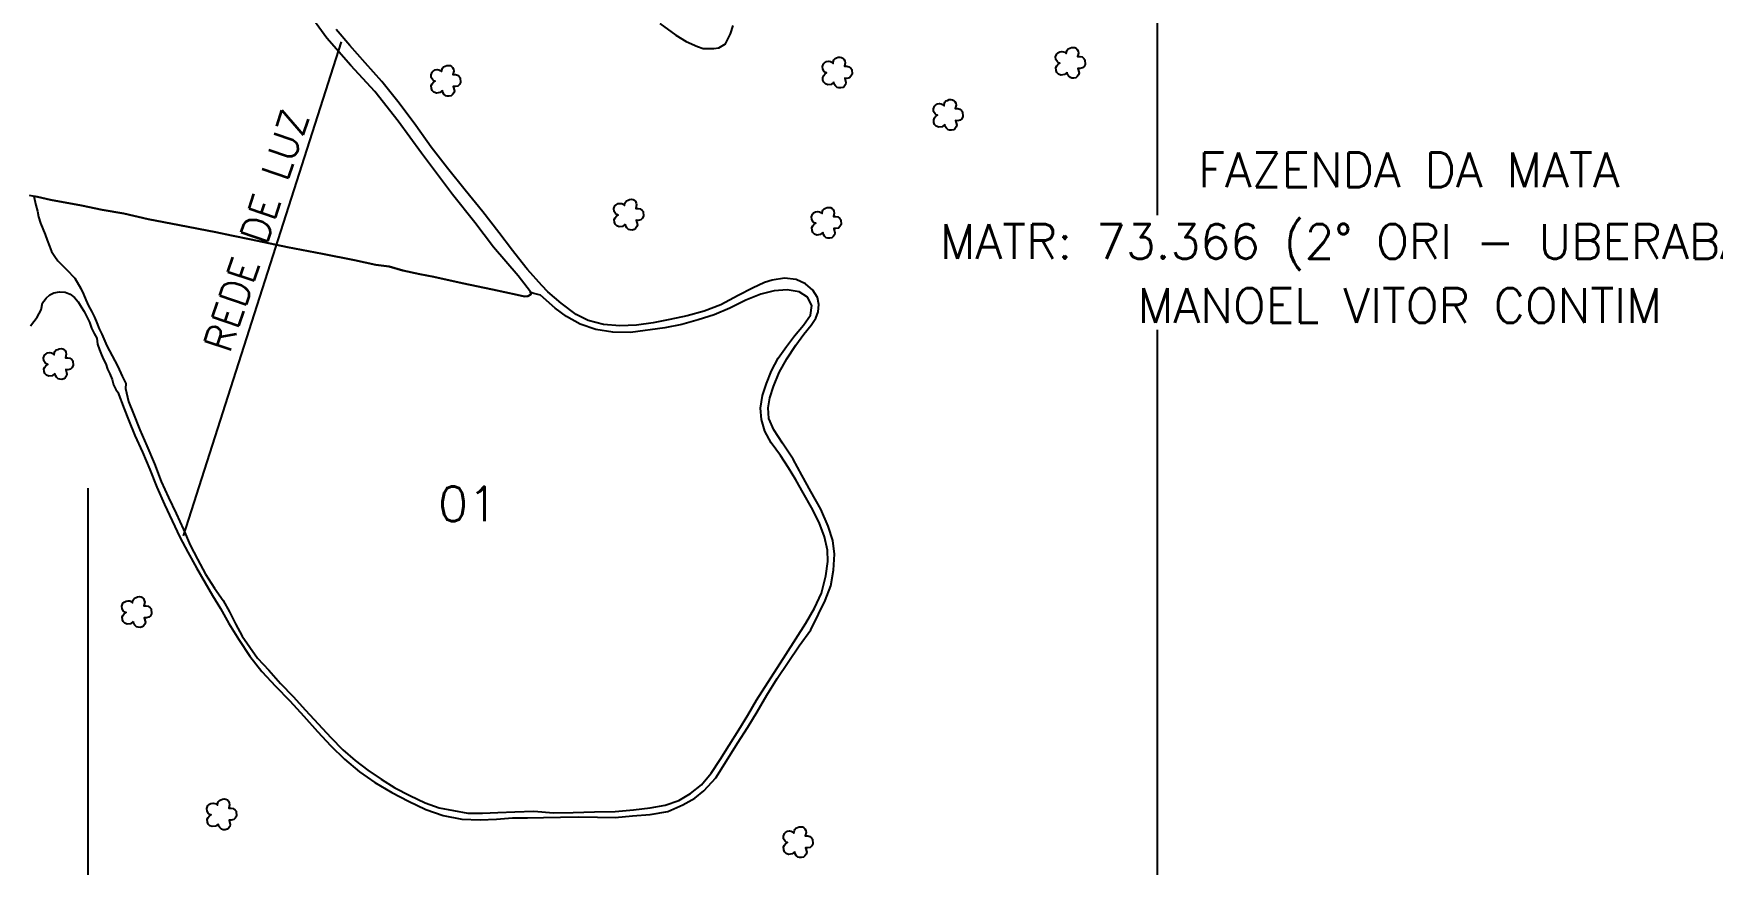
# Model space of a CAD drawing. Extents: x 753852 to 757564, y 7817516 to 7820141.
# Drawn here: x 754925 to 755710, y 7818089 to 7818478 of the extents above; entities that cross this region are included whole.
import ezdxf

# ---------------------------------------------------------------- set-up
doc = ezdxf.new("R2010")
doc.units = 0
doc.header["$MEASUREMENT"] = 0
doc.linetypes.add('CONTINUO', pattern=[0])
for name, color, linetype in [('0114000435', 1, 'Continuous'), ('0114000435001', 5, 'Continuous'), ('_SIMBOLO ARVORE', 118, 'Continuous'), ('MALHA', 8, 'Continuous'), ('REDE_DE_LUZ', 6, 'Continuous'), ('TEXTO CONFRONTANTES', 7, 'Continuous'), ('TEXTO_NUN_TAL', 7, 'Continuous')]:
    doc.layers.add(name, color=color, linetype=linetype)
doc.layers.add('0114000435068', color=5, linetype='Continuous', lineweight=25)
doc.layers.add('TEXTO_DIVERSOS', color=7, linetype='Continuous', lineweight=5)
doc.styles.add('ROMANS', font='romans')

msp = doc.modelspace()

# ---------------------------------------------------------------- linework, layer by layer
at = {"layer": '0114000435', "linetype": 'ByBlock'}
for points in [[(754923.04, 7818341.05), (754926.28, 7818345.07), (754928.04, 7818348.5), (754928.74, 7818351.77), (754929.37, 7818352.52), (754930.38, 7818353.85), (754932.13, 7818355.49), (754934.04, 7818356.48), (754936.6, 7818356.9), (754939.34, 7818356.78), (754941.65, 7818355.75), (754943.66, 7818354.21), (754945.42, 7818352.21), (754946.88, 7818349.93), (754948.26, 7818347.62), (754949.38, 7818345.19), (754950.65, 7818342.64), (754951.63, 7818339.93), (754952.83, 7818337.4), (754954.11, 7818335.29), (754954.42, 7818332.36), (754955.37, 7818329.78), (754956.33, 7818327.4), (754957.29, 7818325.2), (754958.28, 7818323.15), (754959.17, 7818320.69), (754960.26, 7818318.51), (754961.29, 7818315.9), (754961.96, 7818313.41), (754963.09, 7818311.17), (754964.02, 7818310), (754966.96, 7818302.23), (754968.92, 7818297.03), (754971.93, 7818289.73), (754975.5, 7818281.84), (754978.85, 7818273.75), (754982.22, 7818265.62), (754985.75, 7818257.5), (754989.39, 7818249.75), (754993.01, 7818242.23), (754996.73, 7818235.12), (755000.72, 7818227.87), (755004.74, 7818220.76), (755008.23, 7818214.95), (755012.02, 7818208.88), (755015.91, 7818201.85), (755020.52, 7818194.24), (755025.66, 7818186.44), (755031.25, 7818179.3), (755037.65, 7818172.43), (755044.31, 7818165.61), (755050.88, 7818158.52), (755057.32, 7818151.31), (755063.58, 7818144.62), (755070, 7818138.3), (755076.92, 7818132.39), (755084.14, 7818127.5), (755092.1, 7818122.8), (755099.83, 7818118.77), (755107.97, 7818114.82), (755116.06, 7818111.97), (755124.76, 7818110.29), (755133.31, 7818110.02), (755141.06, 7818110.35), (755148.49, 7818110.84), (755155.5, 7818110.94), (755162.92, 7818111.06), (755170.88, 7818111.21), (755179.13, 7818111.36), (755188.23, 7818111.22), (755196.45, 7818111.12), (755204.55, 7818111.84), (755212.8, 7818112.47), (755221.08, 7818113.83), (755228.18, 7818116.99), (755233.78, 7818120.05), (755238.01, 7818123.51), (755243.51, 7818129.67), (755248.57, 7818137.57), (755253.75, 7818145.89), (755258.57, 7818153.29), (755262.85, 7818160.54), (755267.42, 7818168.33), (755272.33, 7818176.12), (755277.44, 7818183.77), (755282.5, 7818191.4), (755288, 7818198.79), (755291.58, 7818206.08), (755294.64, 7818212.57), (755297.3, 7818219.38), (755298.67, 7818226.79), (755299.05, 7818234.27), (755298.28, 7818240.56), (755296.07, 7818247.3), (755292.63, 7818255.25), (755287.98, 7818263.45), (755283.78, 7818271.22), (755279.72, 7818278.66), (755274.78, 7818286.1), (755270.7, 7818292.3), (755268.34, 7818297.61), (755268.11, 7818302.63), (755268.84, 7818307.27), (755270.55, 7818312.59), (755273.15, 7818319.12), (755276.82, 7818325.59), (755281.02, 7818331.88), (755284.67, 7818337.14), (755288.13, 7818341.24), (755290.33, 7818344.56), (755291.4, 7818347.55), (755291.76, 7818350.96), (755291.07, 7818354.29), (755288.92, 7818357.7), (755285.51, 7818360.67), (755281.09, 7818362.7), (755275.76, 7818363.28), (755269.97, 7818362.39), (755266.26, 7818361.21), (755260.79, 7818358.63), (755253.97, 7818355.24), (755245.88, 7818350.79), (755238.08, 7818347.81), (755230.1, 7818345.64), (755222.05, 7818343.93), (755214.2, 7818342.4), (755206.43, 7818341.24), (755198.62, 7818340.92), (755191.12, 7818341.61), (755183.95, 7818343.54), (755178.23, 7818346.36), (755171.27, 7818351.51), (755165.06, 7818356.82), (755162.14, 7818359.82), (755155.49, 7818367.37), (755154.7, 7818368.34), (755148.52, 7818376.26), (755142.15, 7818384.64), (755134.62, 7818394.28), (755126.32, 7818404.48), (755118.14, 7818414.73), (755110.48, 7818424.61), (755103.27, 7818434.68), (755095.52, 7818445.14), (755087.44, 7818455.28), (755079.67, 7818464.02), (755072.5, 7818472.05), (755066.01, 7818479.54)], [(755217.32, 7818482.37), (755224.86, 7818476.97), (755229.78, 7818473.89), (755234.94, 7818471.58), (755237.69, 7818470.65), (755242.59, 7818470.61), (755244.95, 7818471.04), (755248.1, 7818472.89), (755250.46, 7818477.53), (755251.73, 7818481.37)]]:
    msp.add_lwpolyline(points, dxfattribs=at)
at = {"layer": '0114000435001', "linetype": 'CONTINUO', "flags": 128}
msp.add_lwpolyline([(755157, 7818356.51), (755157.12, 7818355.56), (755155.66, 7818354.93), (755154.11, 7818354.64), (755150.62, 7818355.52), (755139.11, 7818357.97), (755124.92, 7818360.89), (755111.78, 7818363.89), (755105.2, 7818365.09), (755097.27, 7818366.82), (755090.84, 7818368.75), (755084.56, 7818369.45), (755074.61, 7818371.66), (755059.59, 7818374.61), (755043.32, 7818377.79), (755026.31, 7818381.43), (755017.12, 7818383.28), (755009.74, 7818384.77), (754992.83, 7818388.13), (754978.11, 7818390.9), (754966.71, 7818393.48), (754956.61, 7818395.21), (754947.02, 7818397.25), (754932.43, 7818399.89), (754926.46, 7818401.26), (754924.62, 7818401.63), (754925.6, 7818397.44), (754926.36, 7818394.59), (754926.93, 7818391.9), (754927.85, 7818389.01), (754928.96, 7818386.31), (754929.9, 7818383.69), (754930.92, 7818381.07), (754931.99, 7818378.28), (754932.97, 7818375.69), (754934.53, 7818373.43), (754935.91, 7818371.42), (754937.93, 7818369.41), (754939.96, 7818367.39), (754943.88, 7818363.26), (754946.68, 7818358.45), (754947.88, 7818355.8), (754949.01, 7818353.07), (754950.21, 7818350.37), (754951.69, 7818347.78), (754953.08, 7818345.1), (754954.21, 7818342.32), (754955.16, 7818339.59), (754956.5, 7818337.04), (754958.84, 7818331.68), (754961.38, 7818326.95), (754962.61, 7818324.59), (754963.99, 7818321.9), (754966.01, 7818317.44), (754967.7, 7818314.05), (754967.52, 7818311.71), (754968.95, 7818305.53), (754971.22, 7818299.83), (754974.24, 7818292.31), (754977.5, 7818284.9), (754981.06, 7818276.47), (754984.21, 7818268.24), (754987.64, 7818260.67), (754991.18, 7818253.18), (754994.61, 7818245.72), (754997.72, 7818238.37), (755001.22, 7818231.8), (755004.98, 7818224.83), (755009.21, 7818218.3), (755013.15, 7818212.57), (755016.09, 7818207.25), (755018.97, 7818201.64), (755022.03, 7818195.81), (755029.24, 7818185.57), (755034.55, 7818179.95), (755040.02, 7818173.77), (755045.86, 7818167.69), (755051.73, 7818161.34), (755057.69, 7818154.89), (755063.5, 7818148.5), (755069.18, 7818142.66), (755074.99, 7818137.68), (755080.84, 7818133.14), (755087.15, 7818128.93), (755093.55, 7818124.91), (755100.47, 7818121.3), (755107.64, 7818117.96), (755114.25, 7818115.62), (755127.62, 7818113.13), (755134.42, 7818113.08), (755141.64, 7818113.39), (755149.63, 7818113.71), (755158.43, 7818114.03), (755167.73, 7818113.33), (755176.83, 7818113.48), (755186.83, 7818113.66), (755196.44, 7818113.88), (755205.05, 7818114.68), (755212.93, 7818115.54), (755219.81, 7818116.81), (755226.26, 7818119.04), (755231.77, 7818122.26), (755236.85, 7818126.39), (755241.46, 7818131.88), (755245.57, 7818138.19), (755249.8, 7818144.96), (755254.36, 7818152.03), (755258.58, 7818158.96), (755262.55, 7818165.96), (755276.32, 7818187.37), (755280.99, 7818194.59), (755285.7, 7818201.93), (755289.66, 7818208.91), (755292.98, 7818215.93), (755294.96, 7818224.01), (755295.97, 7818230.76), (755295.73, 7818236.14), (755294.39, 7818242.37), (755291.82, 7818249.03), (755288.24, 7818256.01), (755284.48, 7818262.85), (755280.98, 7818269.01), (755277.48, 7818274.62), (755273.78, 7818280.33), (755269.47, 7818286.27), (755266.53, 7818291.78), (755264.96, 7818297.22), (755264.5, 7818302.53), (755265.44, 7818308.44), (755267.28, 7818314.04), (755269.66, 7818319.99), (755272.71, 7818325.87), (755276.58, 7818331.31), (755280.41, 7818336.37), (755284.58, 7818341.24), (755287.88, 7818346.05), (755288.5, 7818350.51), (755286.51, 7818354.42), (755282.5, 7818356.91), (755276.89, 7818357.82), (755270.88, 7818357.37), (755264.6, 7818355.74), (755257.6, 7818352.94), (755250.11, 7818349.25), (755242.79, 7818346.13), (755235.28, 7818343.72), (755227.61, 7818341.64), (755219.75, 7818340.01), (755203.61, 7818337.94), (755195.46, 7818338.03), (755187.54, 7818339.29), (755180.17, 7818341.84), (755173.72, 7818345.38), (755168.48, 7818349.26), (755161.52, 7818355.29), (755158.46, 7818356.14)], close=True, dxfattribs=at)
at = {"layer": '0114000435068', "linetype": 'ByBlock'}
msp.add_lwpolyline([(754922.54, 7818402.04), (754926.46, 7818401.26), (754932.43, 7818399.89), (754947.02, 7818397.25), (754956.61, 7818395.21), (754966.71, 7818393.48), (754978.11, 7818390.9), (754992.83, 7818388.13), (755009.74, 7818384.77), (755017.12, 7818383.28), (755026.31, 7818381.43), (755043.32, 7818377.79), (755059.59, 7818374.61), (755074.61, 7818371.66), (755084.56, 7818369.45), (755090.84, 7818368.75), (755097.27, 7818366.82), (755105.2, 7818365.09), (755111.78, 7818363.89), (755124.92, 7818360.89), (755139.11, 7818357.97), (755150.62, 7818355.52), (755154.11, 7818354.64), (755155.66, 7818354.93), (755157.12, 7818355.56), (755156.95, 7818356.95), (755155.39, 7818358.96), (755151.1, 7818364.36), (755139.65, 7818377.82), (755130.81, 7818389.28), (755120.45, 7818402.47), (755105.92, 7818421.75), (755095.1, 7818436.74), (755084.08, 7818450.49), (755072.84, 7818462.71), (755061.68, 7818475.48), (755052.15, 7818488.53)], dxfattribs=at)
at = {"layer": '_SIMBOLO ARVORE', "linetype": 'CONTINUO'}
for points in [[(755407.8, 7818459.51, 0), (755406.56, 7818458.46, 0), (755404.97, 7818458.28, 0), (755403.84, 7818458.72, 0), (755403.04, 7818459.5, 0), (755402.71, 7818460.41, 0), (755402.62, 7818461.74, 0), (755403.06, 7818462.58, 0), (755403.51, 7818463.2, 0), (755404.42, 7818463.82, 0), (755403.84, 7818464, 0), (755403.27, 7818464.47, 0), (755402.6, 7818465.53, 0), (755402.48, 7818466.8, 0), (755402.96, 7818468.11, 0), (755403.47, 7818468.58, 0), (755404.4, 7818469.15, 0), (755405.38, 7818469.28, 0), (755406.16, 7818469.17, 0), (755406.78, 7818468.88, 0), (755407.45, 7818468.28, 0), (755407.66, 7818469.43, 0), (755407.83, 7818469.89, 0), (755408.33, 7818470.53, 0), (755409.09, 7818470.81, 0), (755409.82, 7818471.14, 0), (755410.65, 7818471.21, 0), (755411.43, 7818471.1, 0), (755412.06, 7818470.76, 0), (755412.53, 7818470.26, 0), (755412.94, 7818469.44, 0), (755413.11, 7818468.53, 0), (755412.73, 7818466.92, 0), (755413.86, 7818466.94, 0), (755414.8, 7818466.71, 0), (755415.68, 7818466.01, 0), (755416.17, 7818465.45, 0), (755416.3, 7818463.23, 0), (755415.76, 7818462.23, 0), (755415.03, 7818461.57, 0), (755413.89, 7818461.27, 0), (755412.89, 7818461.35, 0), (755413.43, 7818459.28, 0), (755413.18, 7818458.39, 0), (755412.58, 7818457.55, 0), (755411.92, 7818457.02, 0), (755410.98, 7818456.79, 0), (755410.05, 7818456.85, 0), (755409.35, 7818457.04, 0), (755408.55, 7818457.83, 0), (755408.01, 7818458.54, 0), (755407.84, 7818459.61, 0)], [(755115.71, 7818451.07, 0), (755114.47, 7818450.02, 0), (755112.89, 7818449.84, 0), (755111.76, 7818450.28, 0), (755110.96, 7818451.06, 0), (755110.63, 7818451.97, 0), (755110.54, 7818453.3, 0), (755110.97, 7818454.14, 0), (755111.42, 7818454.76, 0), (755112.33, 7818455.38, 0), (755111.75, 7818455.56, 0), (755111.18, 7818456.03, 0), (755110.51, 7818457.09, 0), (755110.39, 7818458.36, 0), (755110.87, 7818459.67, 0), (755111.38, 7818460.14, 0), (755112.31, 7818460.71, 0), (755113.29, 7818460.84, 0), (755114.07, 7818460.73, 0), (755114.69, 7818460.44, 0), (755115.36, 7818459.84, 0), (755115.57, 7818460.99, 0), (755115.74, 7818461.45, 0), (755116.25, 7818462.09, 0), (755117, 7818462.37, 0), (755117.73, 7818462.7, 0), (755118.56, 7818462.77, 0), (755119.34, 7818462.66, 0), (755119.97, 7818462.32, 0), (755120.44, 7818461.82, 0), (755120.86, 7818461, 0), (755121.02, 7818460.09, 0), (755120.64, 7818458.48, 0), (755121.78, 7818458.5, 0), (755122.71, 7818458.27, 0), (755123.59, 7818457.57, 0), (755124.08, 7818457.01, 0), (755124.22, 7818454.79, 0), (755123.67, 7818453.79, 0), (755122.95, 7818453.13, 0), (755121.81, 7818452.83, 0), (755120.81, 7818452.91, 0), (755121.34, 7818450.84, 0), (755121.1, 7818449.95, 0), (755120.5, 7818449.11, 0), (755119.83, 7818448.58, 0), (755118.89, 7818448.35, 0), (755117.96, 7818448.41, 0), (755117.26, 7818448.6, 0), (755116.46, 7818449.39, 0), (755115.92, 7818450.1, 0), (755115.75, 7818451.17, 0)], [(755298.77, 7818454.94, 0), (755297.53, 7818453.89, 0), (755295.94, 7818453.71, 0), (755294.81, 7818454.15, 0), (755294.01, 7818454.93, 0), (755293.68, 7818455.83, 0), (755293.59, 7818457.16, 0), (755294.03, 7818458, 0), (755294.48, 7818458.63, 0), (755295.39, 7818459.24, 0), (755294.81, 7818459.43, 0), (755294.24, 7818459.9, 0), (755293.57, 7818460.96, 0), (755293.45, 7818462.22, 0), (755293.93, 7818463.54, 0), (755294.44, 7818464.01, 0), (755295.37, 7818464.58, 0), (755296.35, 7818464.71, 0), (755297.13, 7818464.6, 0), (755297.75, 7818464.31, 0), (755298.42, 7818463.71, 0), (755298.62, 7818464.86, 0), (755298.8, 7818465.32, 0), (755299.3, 7818465.96, 0), (755300.05, 7818466.24, 0), (755300.79, 7818466.56, 0), (755301.61, 7818466.64, 0), (755302.4, 7818466.53, 0), (755303.03, 7818466.19, 0), (755303.5, 7818465.68, 0), (755303.91, 7818464.87, 0), (755304.08, 7818463.96, 0), (755303.7, 7818462.35, 0), (755304.83, 7818462.36, 0), (755305.77, 7818462.14, 0), (755306.65, 7818461.44, 0), (755307.14, 7818460.88, 0), (755307.27, 7818458.66, 0), (755306.73, 7818457.66, 0), (755306, 7818457, 0), (755304.86, 7818456.69, 0), (755303.86, 7818456.78, 0), (755304.4, 7818454.7, 0), (755304.15, 7818453.82, 0), (755303.55, 7818452.97, 0), (755302.89, 7818452.45, 0), (755301.95, 7818452.22, 0), (755301.02, 7818452.27, 0), (755300.32, 7818452.47, 0), (755299.52, 7818453.26, 0), (755298.98, 7818453.97, 0), (755298.81, 7818455.04, 0)], [(755350.62, 7818435.12, 0), (755349.37, 7818434.08, 0), (755347.79, 7818433.9, 0), (755346.66, 7818434.33, 0), (755345.86, 7818435.12, 0), (755345.53, 7818436.02, 0), (755345.44, 7818437.35, 0), (755345.87, 7818438.19, 0), (755346.33, 7818438.81, 0), (755347.24, 7818439.43, 0), (755346.66, 7818439.62, 0), (755346.09, 7818440.09, 0), (755345.41, 7818441.15, 0), (755345.29, 7818442.41, 0), (755345.78, 7818443.73, 0), (755346.29, 7818444.2, 0), (755347.22, 7818444.77, 0), (755348.19, 7818444.9, 0), (755348.97, 7818444.79, 0), (755349.59, 7818444.5, 0), (755350.27, 7818443.9, 0), (755350.47, 7818445.05, 0), (755350.64, 7818445.51, 0), (755351.15, 7818446.15, 0), (755351.9, 7818446.43, 0), (755352.64, 7818446.75, 0), (755353.46, 7818446.83, 0), (755354.24, 7818446.72, 0), (755354.88, 7818446.38, 0), (755355.35, 7818445.87, 0), (755355.76, 7818445.06, 0), (755355.92, 7818444.15, 0), (755355.55, 7818442.54, 0), (755356.68, 7818442.55, 0), (755357.62, 7818442.33, 0), (755358.5, 7818441.63, 0), (755358.99, 7818441.07, 0), (755359.12, 7818438.85, 0), (755358.57, 7818437.85, 0), (755357.85, 7818437.19, 0), (755356.71, 7818436.88, 0), (755355.71, 7818436.97, 0), (755356.24, 7818434.89, 0), (755356, 7818434.01, 0), (755355.4, 7818433.16, 0), (755354.74, 7818432.64, 0), (755353.8, 7818432.41, 0), (755352.87, 7818432.46, 0), (755352.17, 7818432.66, 0), (755351.37, 7818433.45, 0), (755350.82, 7818434.16, 0), (755350.66, 7818435.23, 0)], [(755201.24, 7818388.49, 0), (755200, 7818387.44, 0), (755198.41, 7818387.26, 0), (755197.28, 7818387.7, 0), (755196.48, 7818388.48, 0), (755196.15, 7818389.39, 0), (755196.06, 7818390.72, 0), (755196.5, 7818391.56, 0), (755196.95, 7818392.18, 0), (755197.86, 7818392.8, 0), (755197.28, 7818392.98, 0), (755196.71, 7818393.45, 0), (755196.04, 7818394.51, 0), (755195.92, 7818395.78, 0), (755196.4, 7818397.09, 0), (755196.91, 7818397.56, 0), (755197.84, 7818398.13, 0), (755198.82, 7818398.26, 0), (755199.6, 7818398.15, 0), (755200.22, 7818397.86, 0), (755200.89, 7818397.26, 0), (755201.1, 7818398.41, 0), (755201.27, 7818398.87, 0), (755201.77, 7818399.51, 0), (755202.53, 7818399.79, 0), (755203.26, 7818400.12, 0), (755204.09, 7818400.19, 0), (755204.87, 7818400.08, 0), (755205.5, 7818399.74, 0), (755205.97, 7818399.24, 0), (755206.38, 7818398.42, 0), (755206.55, 7818397.51, 0), (755206.17, 7818395.9, 0), (755207.3, 7818395.92, 0), (755208.24, 7818395.69, 0), (755209.12, 7818394.99, 0), (755209.61, 7818394.43, 0), (755209.74, 7818392.21, 0), (755209.2, 7818391.21, 0), (755208.47, 7818390.55, 0), (755207.33, 7818390.25, 0), (755206.33, 7818390.33, 0), (755206.87, 7818388.26, 0), (755206.62, 7818387.37, 0), (755206.02, 7818386.53, 0), (755205.36, 7818386, 0), (755204.42, 7818385.77, 0), (755203.49, 7818385.83, 0), (755202.79, 7818386.02, 0), (755201.99, 7818386.81, 0), (755201.45, 7818387.52, 0), (755201.28, 7818388.59, 0)], [(755293.64, 7818384.67, 0), (755292.4, 7818383.63, 0), (755290.81, 7818383.44, 0), (755289.68, 7818383.88, 0), (755288.88, 7818384.67, 0), (755288.55, 7818385.57, 0), (755288.46, 7818386.9, 0), (755288.9, 7818387.74, 0), (755289.35, 7818388.36, 0), (755290.26, 7818388.98, 0), (755289.68, 7818389.16, 0), (755289.11, 7818389.64, 0), (755288.44, 7818390.7, 0), (755288.32, 7818391.96, 0), (755288.8, 7818393.27, 0), (755289.31, 7818393.75, 0), (755290.24, 7818394.31, 0), (755291.22, 7818394.44, 0), (755292, 7818394.33, 0), (755292.62, 7818394.05, 0), (755293.29, 7818393.44, 0), (755293.5, 7818394.6, 0), (755293.67, 7818395.06, 0), (755294.17, 7818395.7, 0), (755294.93, 7818395.97, 0), (755295.66, 7818396.3, 0), (755296.49, 7818396.38, 0), (755297.27, 7818396.26, 0), (755297.9, 7818395.93, 0), (755298.37, 7818395.42, 0), (755298.78, 7818394.6, 0), (755298.95, 7818393.7, 0), (755298.57, 7818392.08, 0), (755299.7, 7818392.1, 0), (755300.64, 7818391.88, 0), (755301.52, 7818391.18, 0), (755302.01, 7818390.62, 0), (755302.14, 7818388.39, 0), (755301.6, 7818387.4, 0), (755300.87, 7818386.73, 0), (755299.73, 7818386.43, 0), (755298.73, 7818386.52, 0), (755299.27, 7818384.44, 0), (755299.02, 7818383.56, 0), (755298.42, 7818382.71, 0), (755297.76, 7818382.18, 0), (755296.82, 7818381.95, 0), (755295.89, 7818382.01, 0), (755295.19, 7818382.21, 0), (755294.39, 7818382.99, 0), (755293.85, 7818383.7, 0), (755293.68, 7818384.78, 0)], [(754934.54, 7818318.66, 0), (754933.29, 7818317.62, 0), (754931.71, 7818317.43, 0), (754930.58, 7818317.87, 0), (754929.78, 7818318.66, 0), (754929.45, 7818319.56, 0), (754929.36, 7818320.89, 0), (754929.79, 7818321.73, 0), (754930.24, 7818322.35, 0), (754931.16, 7818322.97, 0), (754930.58, 7818323.16, 0), (754930, 7818323.63, 0), (754929.33, 7818324.69, 0), (754929.21, 7818325.95, 0), (754929.7, 7818327.27, 0), (754930.21, 7818327.74, 0), (754931.14, 7818328.3, 0), (754932.11, 7818328.44, 0), (754932.89, 7818328.32, 0), (754933.51, 7818328.04, 0), (754934.19, 7818327.43, 0), (754934.39, 7818328.59, 0), (754934.56, 7818329.05, 0), (754935.07, 7818329.69, 0), (754935.82, 7818329.97, 0), (754936.55, 7818330.29, 0), (754937.38, 7818330.37, 0), (754938.16, 7818330.26, 0), (754938.8, 7818329.92, 0), (754939.27, 7818329.41, 0), (754939.68, 7818328.6, 0), (754939.84, 7818327.69, 0), (754939.47, 7818326.07, 0), (754940.6, 7818326.09, 0), (754941.53, 7818325.87, 0), (754942.42, 7818325.17, 0), (754942.91, 7818324.61, 0), (754943.04, 7818322.38, 0), (754942.49, 7818321.39, 0), (754941.77, 7818320.73, 0), (754940.63, 7818320.42, 0), (754939.63, 7818320.51, 0), (754940.16, 7818318.43, 0), (754939.92, 7818317.55, 0), (754939.32, 7818316.7, 0), (754938.66, 7818316.18, 0), (754937.72, 7818315.94, 0), (754936.79, 7818316, 0), (754936.09, 7818316.2, 0), (754935.29, 7818316.99, 0), (754934.74, 7818317.69, 0), (754934.57, 7818318.77, 0)], [(754971.19, 7818202.66, 0), (754969.94, 7818201.61, 0), (754968.36, 7818201.43, 0), (754967.23, 7818201.87, 0), (754966.43, 7818202.66, 0), (754966.1, 7818203.56, 0), (754966.01, 7818204.89, 0), (754966.44, 7818205.73, 0), (754966.9, 7818206.35, 0), (754967.81, 7818206.97, 0), (754967.23, 7818207.15, 0), (754966.66, 7818207.63, 0), (754965.99, 7818208.69, 0), (754965.86, 7818209.95, 0), (754966.35, 7818211.26, 0), (754966.86, 7818211.73, 0), (754967.79, 7818212.3, 0), (754968.77, 7818212.43, 0), (754969.55, 7818212.32, 0), (754970.16, 7818212.04, 0), (754970.84, 7818211.43, 0), (754971.04, 7818212.59, 0), (754971.22, 7818213.05, 0), (754971.72, 7818213.69, 0), (754972.47, 7818213.96, 0), (754973.21, 7818214.29, 0), (754974.03, 7818214.36, 0), (754974.81, 7818214.25, 0), (754975.45, 7818213.92, 0), (754975.92, 7818213.41, 0), (754976.33, 7818212.59, 0), (754976.5, 7818211.69, 0), (754976.12, 7818210.07, 0), (754977.25, 7818210.09, 0), (754978.19, 7818209.86, 0), (754979.07, 7818209.16, 0), (754979.56, 7818208.61, 0), (754979.69, 7818206.38, 0), (754979.15, 7818205.39, 0), (754978.42, 7818204.72, 0), (754977.28, 7818204.42, 0), (754976.28, 7818204.51, 0), (754976.82, 7818202.43, 0), (754976.57, 7818201.54, 0), (754975.97, 7818200.7, 0), (754975.31, 7818200.17, 0), (754974.37, 7818199.94, 0), (754973.44, 7818200, 0), (754972.74, 7818200.2, 0), (754971.94, 7818200.98, 0), (754971.4, 7818201.69, 0), (754971.23, 7818202.77, 0)], [(755010.9, 7818108.03, 0), (755009.65, 7818106.98, 0), (755008.07, 7818106.8, 0), (755006.94, 7818107.24, 0), (755006.14, 7818108.02, 0), (755005.81, 7818108.92, 0), (755005.72, 7818110.25, 0), (755006.15, 7818111.1, 0), (755006.61, 7818111.72, 0), (755007.52, 7818112.33, 0), (755006.94, 7818112.52, 0), (755006.37, 7818112.99, 0), (755005.7, 7818114.05, 0), (755005.57, 7818115.31, 0), (755006.06, 7818116.63, 0), (755006.57, 7818117.1, 0), (755007.5, 7818117.67, 0), (755008.48, 7818117.8, 0), (755009.26, 7818117.69, 0), (755009.87, 7818117.4, 0), (755010.55, 7818116.8, 0), (755010.75, 7818117.95, 0), (755010.93, 7818118.41, 0), (755011.43, 7818119.05, 0), (755012.18, 7818119.33, 0), (755012.92, 7818119.65, 0), (755013.74, 7818119.73, 0), (755014.52, 7818119.62, 0), (755015.16, 7818119.28, 0), (755015.63, 7818118.77, 0), (755016.04, 7818117.96, 0), (755016.2, 7818117.05, 0), (755015.83, 7818115.44, 0), (755016.96, 7818115.46, 0), (755017.9, 7818115.23, 0), (755018.78, 7818114.53, 0), (755019.27, 7818113.97, 0), (755019.4, 7818111.75, 0), (755018.86, 7818110.75, 0), (755018.13, 7818110.09, 0), (755016.99, 7818109.78, 0), (755015.99, 7818109.87, 0), (755016.53, 7818107.8, 0), (755016.28, 7818106.91, 0), (755015.68, 7818106.07, 0), (755015.02, 7818105.54, 0), (755014.08, 7818105.31, 0), (755013.15, 7818105.36, 0), (755012.45, 7818105.56, 0), (755011.65, 7818106.35, 0), (755011.11, 7818107.06, 0), (755010.94, 7818108.13, 0)], [(755280.46, 7818095.05, 0), (755279.22, 7818094.01, 0), (755277.63, 7818093.82, 0), (755276.51, 7818094.26, 0), (755275.71, 7818095.05, 0), (755275.38, 7818095.95, 0), (755275.29, 7818097.28, 0), (755275.72, 7818098.12, 0), (755276.17, 7818098.74, 0), (755277.08, 7818099.36, 0), (755276.5, 7818099.55, 0), (755275.93, 7818100.02, 0), (755275.26, 7818101.08, 0), (755275.14, 7818102.34, 0), (755275.62, 7818103.65, 0), (755276.13, 7818104.13, 0), (755277.06, 7818104.69, 0), (755278.04, 7818104.83, 0), (755278.82, 7818104.71, 0), (755279.44, 7818104.43, 0), (755280.11, 7818103.82, 0), (755280.32, 7818104.98, 0), (755280.49, 7818105.44, 0), (755280.99, 7818106.08, 0), (755281.75, 7818106.35, 0), (755282.48, 7818106.68, 0), (755283.31, 7818106.76, 0), (755284.09, 7818106.64, 0), (755284.72, 7818106.31, 0), (755285.19, 7818105.8, 0), (755285.61, 7818104.99, 0), (755285.77, 7818104.08, 0), (755285.39, 7818102.46, 0), (755286.52, 7818102.48, 0), (755287.46, 7818102.26, 0), (755288.34, 7818101.56, 0), (755288.83, 7818101, 0), (755288.97, 7818098.77, 0), (755288.42, 7818097.78, 0), (755287.7, 7818097.12, 0), (755286.56, 7818096.81, 0), (755285.56, 7818096.9, 0), (755286.09, 7818094.82, 0), (755285.85, 7818093.94, 0), (755285.24, 7818093.09, 0), (755284.58, 7818092.56, 0), (755283.64, 7818092.33, 0), (755282.71, 7818092.39, 0), (755282.01, 7818092.59, 0), (755281.21, 7818093.37, 0), (755280.67, 7818094.08, 0), (755280.5, 7818095.16, 0)]]:
    msp.add_polyline3d(points, dxfattribs=at)
at = {"layer": 'MALHA'}
for points in [[(755450, 7818560.91), (755450, 7818422.4), (755450, 7818392.76)], [(755450, 7818339.09), (755450, 7817894.78)], [(754950, 7818265.02), (754950, 7817640.65)]]:
    msp.add_lwpolyline(points, dxfattribs=at)
at = {"layer": 'REDE_DE_LUZ', "linetype": 'CONTINUO', "flags": 128}
msp.add_lwpolyline([(754994.64, 7818242.8), (755068.58, 7818473.83)], dxfattribs=at)

# ---------------------------------------------------------------- texts
at = {"layer": 'TEXTO CONFRONTANTES', "linetype": 'ByBlock', "style": 'ROMANS'}
for s, p in [('FAZENDA DA MATA', (755469.13, 7818405.76)), ('MATR: 73.366 (2° ORI - UBERABA)', (755348.27, 7818372.34)), ('MANOEL VITOR CONTIM', (755440.84, 7818342.34))]:
    msp.add_text(s, height=16.25, dxfattribs=at).set_placement(p)
at = {"layer": 'TEXTO_DIVERSOS', "linetype": 'ByBlock', "style": 'ROMANS'}
msp.add_text('REDE DE LUZ', height=13, rotation=71.45886, dxfattribs=at).set_placement((755016.18, 7818327.79))
at = {"layer": 'TEXTO_NUN_TAL', "linetype": 'ByBlock', "style": 'ROMANS'}
msp.add_text('01', height=16.25, dxfattribs=at).set_placement((755113.75, 7818249.6))

doc.saveas('drawing.dxf')
